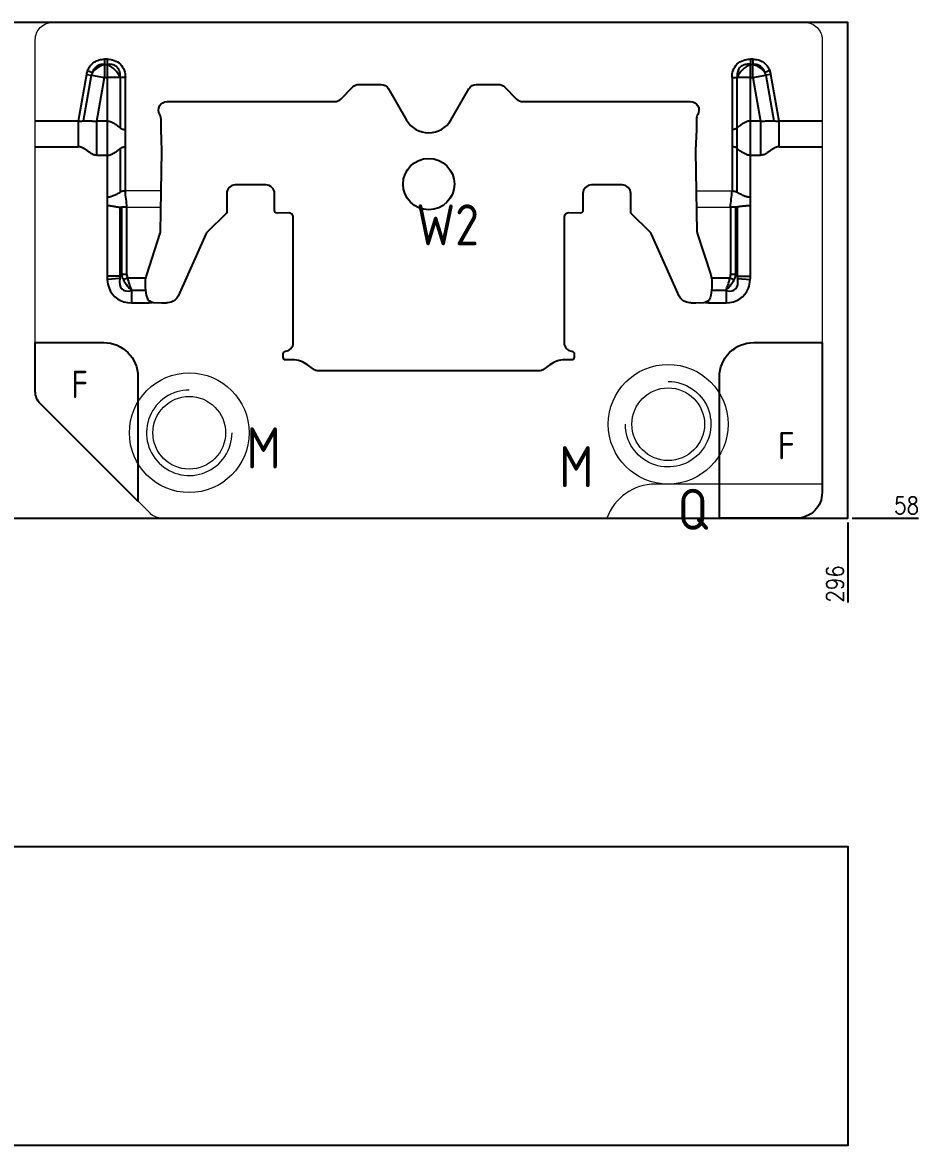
# Model space of a CAD drawing. Header units: millimetres. Extents: x 88508 to 142116, y -5268 to 20283.
# Drawn here: x 102853.4 to 102958.3, y 1787.1 to 1918.5 of the extents above; entities that cross this region are included whole.
import ezdxf
from ezdxf.enums import TextEntityAlignment as Align

# ---------------------------------------------------------------- set-up
doc = ezdxf.new("R2010")
doc.units = ezdxf.units.MM
doc.linetypes.add('$TD_AUDIT_GENERATED_(575F8F)', pattern=[0])
doc.linetypes.add('HIDDEN', pattern=[0])
for name, color, linetype in [('DIE_P', 2, 'Continuous'), ('DIE_P_O', 1, '$TD_AUDIT_GENERATED_(575F8F)'), ('DIM', 4, 'Continuous'), ('PRESS', 3, 'Continuous'), ('TEXT', 4, 'Continuous')]:
    doc.layers.add(name, color=color, linetype=linetype)
doc.styles.add('gbenor', font='gbenor.shx', dxfattribs={"bigfont": 'gbcbig.shx'})
doc.styles.get("Standard").update_dxf_attribs({"font": 'txt.shx', "width": 0.85, "bigfont": 'ctxt.shx'})
doc.dimstyles.new('T-2-WX', dxfattribs={"dimtxt": 2, "dimasz": 2, "dimexe": 0.5, "dimexo": 0.5, "dimgap": 0.5, "dimtad": 1, "dimtxsty": 'Standard', "dimblk": 'OPEN30', "dimcen": 0, "dimazin": 3, "dimtfac": 1, "dimtmove": 0, "dimatfit": 3, "dimldrblk": 'OPEN30', "dimlwd": -1, "dimlwe": -1})

# ---------------------------------------------------------------- blocks, each defined once
blk = doc.blocks.new('*D9853')
at = {"layer": 'Defpoints', "color": 0}
for p in [(102653.87, 1918.46), (102949.87, 1860.46), (102954.87, 1860.46)]:
    blk.add_point(p, dxfattribs=at)
at = {"layer": 'DIM', "color": 0}
blk.add_line((102950.37, 1860.46), (102958.12, 1860.46), dxfattribs=at)
at = {"layer": 'DIM', "color": 0, "insert": (102956.74, 1861.96), "char_height": 2, "attachment_point": 5}
blk.add_mtext('58', dxfattribs=at)
blk = doc.blocks.new('_Open30')
blk = doc.blocks.new('*D9856')
at = {"layer": 'Defpoints', "color": 0}
for p in [(102653.87, 1918.46), (102949.87, 1860.46), (102949.87, 1855.46)]:
    blk.add_point(p, dxfattribs=at)
at = {"layer": 'DIM', "color": 0}
blk.add_line((102949.87, 1859.96), (102949.87, 1850.59), dxfattribs=at)
at = {"layer": 'DIM', "color": 0, "insert": (102948.37, 1852.78), "char_height": 2, "attachment_point": 5, "rotation": 90}
blk.add_mtext('296', dxfattribs=at)

msp = doc.modelspace()

# ---------------------------------------------------------------- linework, layer by layer
at = {"layer": 'DIE_P', "linetype": 'Continuous', "lineweight": 25}
for p, q in [((102863.256, 1914.165), (102862.962, 1914.165)), ((102862.962, 1914.165), (102862.962, 1913.552)), ((102862.962, 1914.165), (102862.962, 1913.552)), ((102863.256, 1914.165), (102862.962, 1914.165)), ((102862.962, 1914.165), (102862.962, 1913.552)), ((102862.962, 1914.165), (102862.962, 1913.552)), ((102863.256, 1914.165), (102863.256, 1914.165)), ((102863.256, 1914.165), (102863.256, 1913.552)), ((102863.256, 1914.165), (102863.256, 1913.552)), ((102863.256, 1914.165), (102863.256, 1914.165)), ((102863.256, 1914.165), (102863.256, 1913.552)), ((102863.256, 1914.165), (102863.256, 1913.552)), ((102938.478, 1914.165), (102938.477, 1914.165)), ((102938.477, 1914.165), (102938.477, 1913.552)), ((102938.478, 1914.165), (102938.477, 1914.165)), ((102938.477, 1914.165), (102938.477, 1913.552)), ((102938.478, 1914.165), (102938.478, 1913.552)), ((102938.771, 1914.165), (102938.478, 1914.165)), ((102938.478, 1914.165), (102938.478, 1913.552)), ((102938.771, 1914.165), (102938.478, 1914.165)), ((102938.771, 1914.165), (102938.771, 1913.552)), ((102938.771, 1914.165), (102938.771, 1913.552)), ((102938.772, 1914.165), (102938.772, 1913.552)), ((102938.772, 1914.165), (102938.772, 1913.552)), ((102862.962, 1913.552), (102863.256, 1913.552)), ((102862.962, 1913.552), (102862.962, 1912.02)), ((102862.962, 1913.552), (102863.256, 1913.552)), ((102862.962, 1913.552), (102862.962, 1912.02)), ((102863.256, 1913.552), (102863.256, 1912.02)), ((102863.256, 1913.552), (102863.256, 1912.02)), ((102938.477, 1913.552), (102938.771, 1913.552)), ((102938.477, 1913.552), (102938.771, 1913.552)), ((102938.478, 1912.02), (102938.478, 1913.552)), ((102938.478, 1912.02), (102938.478, 1913.552)), ((102938.771, 1912.02), (102938.771, 1913.552)), ((102938.771, 1912.02), (102938.771, 1913.552)), ((102860.85, 1912.393), (102859.887, 1906.931)), ((102860.85, 1912.393), (102859.887, 1906.931)), ((102860.512, 1906.944), (102861.454, 1912.286)), ((102860.512, 1906.944), (102861.454, 1912.286)), ((102860.85, 1912.393), (102861.454, 1912.286)), ((102860.85, 1912.393), (102861.454, 1912.286)), ((102860.978, 1912.834), (102861.545, 1912.602)), ((102860.978, 1912.834), (102861.545, 1912.602)), ((102861.454, 1912.286), (102862.962, 1912.02)), ((102861.454, 1912.286), (102862.962, 1912.02)), ((102862.065, 1906.931), (102862.962, 1912.02)), ((102862.065, 1906.931), (102862.962, 1912.02)), ((102862.962, 1912.02), (102863.256, 1912.02)), ((102862.962, 1912.02), (102863.256, 1912.02)), ((102864.788, 1912.02), (102863.256, 1912.02)), ((102863.256, 1912.02), (102863.256, 1906.931)), ((102864.788, 1912.02), (102863.256, 1912.02)), ((102863.256, 1912.02), (102863.256, 1906.931)), ((102865.401, 1912.021), (102864.788, 1912.021)), ((102864.788, 1912.021), (102864.788, 1906.146)), ((102865.401, 1912.021), (102864.788, 1912.021)), ((102864.788, 1912.021), (102864.788, 1906.146)), ((102865.401, 1912.02), (102864.788, 1912.02)), ((102865.401, 1912.02), (102864.788, 1912.02)), ((102865.401, 1912.02), (102865.401, 1912.021)), ((102865.401, 1912.02), (102865.401, 1912.021)), ((102865.401, 1905.931), (102865.401, 1912.02)), ((102865.401, 1905.931), (102865.401, 1912.02)), ((102936.333, 1912.021), (102936.333, 1912.02)), ((102936.333, 1912.021), (102936.946, 1912.021)), ((102936.333, 1912.021), (102936.333, 1912.02)), ((102936.333, 1912.021), (102936.946, 1912.021)), ((102936.333, 1912.02), (102936.946, 1912.02)), ((102936.333, 1912.02), (102936.333, 1905.931)), ((102936.333, 1912.02), (102936.946, 1912.02)), ((102936.333, 1912.02), (102936.333, 1905.931)), ((102938.478, 1912.02), (102936.946, 1912.02)), ((102936.946, 1906.146), (102936.946, 1912.02)), ((102938.478, 1912.02), (102936.946, 1912.02)), ((102936.946, 1906.146), (102936.946, 1912.02)), ((102938.478, 1906.931), (102938.478, 1912.02)), ((102938.478, 1912.02), (102938.771, 1912.02)), ((102938.478, 1906.931), (102938.478, 1912.02)), ((102938.478, 1912.02), (102938.771, 1912.02)), ((102938.771, 1912.02), (102940.28, 1912.286)), ((102938.771, 1912.02), (102940.28, 1912.286)), ((102938.771, 1912.02), (102939.668, 1906.931)), ((102938.771, 1912.02), (102939.668, 1906.931)), ((102940.756, 1912.834), (102940.189, 1912.602)), ((102940.756, 1912.834), (102940.189, 1912.602)), ((102940.883, 1912.393), (102940.28, 1912.286)), ((102940.883, 1912.393), (102940.28, 1912.286)), ((102940.28, 1912.286), (102941.222, 1906.944)), ((102940.28, 1912.286), (102941.222, 1906.944)), ((102941.846, 1906.931), (102940.883, 1912.393)), ((102941.846, 1906.931), (102940.883, 1912.393)), ((102859.887, 1906.931), (102854.867, 1906.931)), ((102863.256, 1906.931), (102862.065, 1906.931)), ((102862.065, 1902.921), (102862.065, 1906.931)), ((102863.256, 1906.931), (102862.065, 1906.931)), ((102862.065, 1902.921), (102862.065, 1906.931)), ((102863.256, 1906.931), (102863.256, 1902.921)), ((102863.256, 1906.931), (102863.256, 1902.921)), ((102939.668, 1906.931), (102938.478, 1906.931)), ((102938.478, 1902.921), (102938.478, 1906.931)), ((102939.668, 1906.931), (102938.478, 1906.931)), ((102938.478, 1902.921), (102938.478, 1906.931)), ((102939.668, 1906.931), (102939.668, 1902.921)), ((102939.668, 1906.931), (102939.668, 1902.921)), ((102946.867, 1906.931), (102941.846, 1906.931)), ((102865.401, 1903.921), (102865.401, 1905.931)), ((102865.401, 1903.921), (102865.401, 1905.931)), ((102936.333, 1905.931), (102936.333, 1903.921)), ((102936.333, 1905.931), (102936.333, 1903.921)), ((102936.946, 1903.706), (102936.946, 1906.146)), ((102936.946, 1903.706), (102936.946, 1906.146)), ((102854.867, 1903.921), (102859.887, 1903.921)), ((102864.788, 1903.706), (102864.788, 1898.596)), ((102864.788, 1903.706), (102864.788, 1898.596)), ((102865.401, 1898.75), (102865.401, 1903.921)), ((102865.401, 1898.75), (102865.401, 1903.921)), ((102936.333, 1903.921), (102936.333, 1898.75)), ((102936.333, 1903.921), (102936.333, 1898.75)), ((102936.946, 1898.596), (102936.946, 1903.706)), ((102936.946, 1898.596), (102936.946, 1903.706)), ((102941.846, 1903.921), (102946.867, 1903.921)), ((102862.065, 1902.921), (102863.256, 1902.921)), ((102862.065, 1902.921), (102863.256, 1902.921)), ((102863.256, 1902.921), (102863.256, 1898.05)), ((102863.256, 1902.921), (102863.256, 1898.05)), ((102938.478, 1902.921), (102939.668, 1902.921)), ((102938.478, 1898.05), (102938.478, 1902.921)), ((102938.478, 1902.921), (102939.668, 1902.921)), ((102938.478, 1898.05), (102938.478, 1902.921)), ((102863.256, 1898.05), (102863.256, 1897.05)), ((102863.256, 1898.05), (102863.256, 1897.05)), ((102938.478, 1897.05), (102938.478, 1898.05)), ((102938.478, 1897.05), (102938.478, 1898.05)), ((102863.256, 1897.05), (102863.256, 1888.768)), ((102863.256, 1897.05), (102863.256, 1888.768)), ((102864.788, 1896.848), (102864.957, 1896.838)), ((102864.788, 1888.768), (102864.788, 1896.848)), ((102864.788, 1896.848), (102864.957, 1896.838)), ((102864.788, 1888.768), (102864.788, 1896.848)), ((102864.957, 1896.838), (102864.957, 1888.97)), ((102864.957, 1896.838), (102864.957, 1888.97)), ((102865.57, 1888.97), (102865.57, 1896.838)), ((102865.57, 1888.97), (102865.57, 1896.838)), ((102936.163, 1896.838), (102936.163, 1888.97)), ((102936.163, 1896.838), (102936.163, 1888.97)), ((102936.776, 1896.878), (102936.945, 1896.906)), ((102936.776, 1896.878), (102936.945, 1896.906)), ((102936.776, 1888.97), (102936.776, 1896.878)), ((102936.776, 1888.97), (102936.776, 1896.878)), ((102936.945, 1896.906), (102936.945, 1888.768)), ((102936.945, 1896.906), (102936.945, 1888.768)), ((102938.478, 1888.768), (102938.478, 1897.05)), ((102938.478, 1888.768), (102938.478, 1897.05)), ((102864.788, 1888.768), (102863.256, 1888.768)), ((102864.788, 1888.768), (102863.256, 1888.768)), ((102864.738, 1888.507), (102863.272, 1888.383)), ((102864.738, 1888.507), (102863.272, 1888.383)), ((102864.957, 1888.97), (102864.788, 1888.768)), ((102864.957, 1888.97), (102864.788, 1888.768)), ((102865.57, 1888.97), (102864.957, 1888.97)), ((102865.57, 1888.97), (102864.957, 1888.97)), ((102865.647, 1888.542), (102865.16, 1888.346)), ((102865.647, 1888.542), (102865.16, 1888.346)), ((102867.794, 1888.542), (102865.647, 1888.542)), ((102867.794, 1888.542), (102865.647, 1888.542)), ((102936.087, 1888.542), (102933.94, 1888.542)), ((102936.087, 1888.542), (102933.94, 1888.542)), ((102936.573, 1888.346), (102936.087, 1888.542)), ((102936.573, 1888.346), (102936.087, 1888.542)), ((102936.776, 1888.97), (102936.163, 1888.97)), ((102936.776, 1888.97), (102936.163, 1888.97)), ((102936.945, 1888.768), (102936.776, 1888.97)), ((102936.945, 1888.768), (102936.776, 1888.97)), ((102936.945, 1888.768), (102938.478, 1888.768)), ((102936.945, 1888.768), (102938.478, 1888.768)), ((102936.995, 1888.507), (102938.462, 1888.383)), ((102936.995, 1888.507), (102938.462, 1888.383)), ((102866.104, 1887.097), (102866.13, 1887.127)), ((102866.104, 1887.097), (102866.13, 1887.127)), ((102867.79, 1887.097), (102866.104, 1887.097)), ((102866.104, 1887.097), (102866.104, 1885.683)), ((102867.79, 1887.097), (102866.104, 1887.097)), ((102866.104, 1887.097), (102866.104, 1885.683)), ((102866.13, 1887.127), (102867.786, 1887.127)), ((102866.13, 1887.127), (102867.786, 1887.127)), ((102935.629, 1887.097), (102933.944, 1887.097)), ((102935.629, 1887.097), (102933.944, 1887.097)), ((102933.947, 1887.127), (102935.604, 1887.127)), ((102933.947, 1887.127), (102935.604, 1887.127)), ((102935.604, 1887.127), (102935.629, 1887.097)), ((102935.604, 1887.127), (102935.629, 1887.097)), ((102935.629, 1887.097), (102935.629, 1885.683)), ((102935.629, 1887.097), (102935.629, 1885.683)), ((102866.104, 1885.683), (102867.867, 1885.683)), ((102866.104, 1885.683), (102867.867, 1885.683)), ((102867.867, 1885.683), (102868.196, 1885.683)), ((102867.867, 1885.683), (102868.196, 1885.683)), ((102868.196, 1885.884), (102868.196, 1885.683)), ((102868.196, 1885.884), (102868.196, 1885.683)), ((102933.538, 1885.884), (102933.538, 1885.683)), ((102933.538, 1885.884), (102933.538, 1885.683)), ((102933.538, 1885.683), (102933.867, 1885.683)), ((102933.538, 1885.683), (102933.867, 1885.683)), ((102933.867, 1885.683), (102935.629, 1885.683)), ((102933.867, 1885.683), (102935.629, 1885.683))]:
    msp.add_line(p, q, dxfattribs=at)
at = {"layer": 'DIE_P', "color": 1, "linetype": 'Continuous', "lineweight": 18, "ltscale": 10}
msp.add_lwpolyline([(102854.867, 1875.29), (102854.867, 1916.461, -0.4142136), (102856.867, 1918.461), (102944.867, 1918.461, -0.4142136), (102946.867, 1916.461), (102946.867, 1863.461, -0.4142136), (102943.867, 1860.461), (102869.695, 1860.461, -0.1989124), (102868.281, 1861.047), (102855.452, 1873.875, -0.1989124)], format="xyb", close=True, dxfattribs=at)
at = {"layer": 'DIE_P', "linetype": 'Continuous', "lineweight": 25, "flags": 128}
for points in [[(102862.962, 1914.165), (102862.962, 1914.165), (102862.962, 1914.165), (102862.962, 1914.165), (102862.962, 1914.165), (102862.962, 1914.165), (102862.962, 1914.165), (102862.962, 1914.165), (102862.962, 1914.165)], [(102862.962, 1914.165), (102862.962, 1914.165), (102862.962, 1914.165), (102862.962, 1914.165), (102862.962, 1914.165), (102862.962, 1914.165), (102862.962, 1914.165), (102862.962, 1914.165), (102862.962, 1914.165)], [(102938.772, 1914.165), (102938.772, 1914.165), (102938.772, 1914.165), (102938.771, 1914.165), (102938.771, 1914.165), (102938.771, 1914.165), (102938.771, 1914.165), (102938.771, 1914.165), (102938.771, 1914.165)], [(102938.772, 1914.165), (102938.772, 1914.165), (102938.772, 1914.165), (102938.771, 1914.165), (102938.771, 1914.165), (102938.771, 1914.165), (102938.771, 1914.165), (102938.771, 1914.165), (102938.771, 1914.165)], [(102862.962, 1913.552), (102862.962, 1913.552), (102862.962, 1913.552), (102862.962, 1913.552), (102862.962, 1913.552), (102862.962, 1913.552), (102862.962, 1913.552), (102862.962, 1913.552), (102862.962, 1913.552)], [(102862.962, 1913.552), (102862.962, 1913.552), (102862.962, 1913.552), (102862.962, 1913.552), (102862.962, 1913.552), (102862.962, 1913.552), (102862.962, 1913.552), (102862.962, 1913.552), (102862.962, 1913.552)], [(102938.771, 1913.552), (102938.771, 1913.552), (102938.771, 1913.552), (102938.771, 1913.552), (102938.771, 1913.552), (102938.771, 1913.552), (102938.771, 1913.552), (102938.771, 1913.552), (102938.772, 1913.552)], [(102938.771, 1913.552), (102938.771, 1913.552), (102938.771, 1913.552), (102938.771, 1913.552), (102938.771, 1913.552), (102938.771, 1913.552), (102938.771, 1913.552), (102938.771, 1913.552), (102938.772, 1913.552)]]:
    msp.add_lwpolyline(points, dxfattribs=at)
at = {"layer": 'DIE_P', "color": 1}
msp.add_lwpolyline([(102881.836, 1899.452), (102878.248, 1899.452, 0.4142136), (102877.248, 1898.452), (102877.248, 1896.285, -0.2021422), (102877.158, 1896.07), (102875.019, 1893.984, 0.0944881), (102874.805, 1893.677), (102871.564, 1886.439, -0.234761), (102870.739, 1885.76), (102870.34, 1885.668, -0.0479446), (102870.151, 1885.642), (102869.727, 1885.627, -0.0220851), (102869.639, 1885.628), (102868.691, 1885.678, -0.3146638), (102867.969, 1886.241, -0.0658431), (102867.762, 1887.466, -0.0208931), (102867.75, 1888.097, -0.0728044), (102867.896, 1888.954), (102869.478, 1893.827, 0.07437), (102869.503, 1893.973), (102869.663, 1903.41, 0.0139664), (102869.663, 1903.466), (102869.567, 1905.931), (102869.567, 1907.158, 0.1395991), (102869.417, 1907.684, -0.5878017), (102870.267, 1909.211), (102889.875, 1909.211, 0.1989124), (102890.582, 1909.504), (102891.996, 1910.918, -0.1989124), (102892.704, 1911.211), (102895.289, 1911.211, -0.2679492), (102896.155, 1910.711), (102898.269, 1907.051, 0.5773503), (102903.465, 1907.051), (102905.578, 1910.711, -0.2679492), (102906.444, 1911.211), (102909.03, 1911.211, -0.1989124), (102909.737, 1910.918), (102911.151, 1909.504, 0.1989124), (102911.858, 1909.211), (102931.467, 1909.211, -0.5878017), (102932.317, 1907.684, 0.1395991), (102932.167, 1907.158), (102932.167, 1905.931), (102932.071, 1903.466, 0.0139664), (102932.07, 1903.41), (102932.231, 1893.973, 0.07437), (102932.255, 1893.827), (102933.837, 1888.954, -0.0728044), (102933.983, 1888.097, -0.0208931), (102933.972, 1887.466, -0.0658431), (102933.765, 1886.241, -0.3146638), (102933.042, 1885.678), (102932.094, 1885.628, -0.0220851), (102932.006, 1885.627), (102931.583, 1885.642, -0.0479446), (102931.393, 1885.668), (102930.994, 1885.76, -0.234761), (102930.169, 1886.439), (102926.929, 1893.677, 0.0944881), (102926.714, 1893.984), (102924.576, 1896.07, -0.2021422), (102924.485, 1896.285), (102924.485, 1898.452, 0.4142136), (102923.485, 1899.452), (102919.897, 1899.452, 0.4142136), (102918.897, 1898.452), (102918.897, 1896.47, -0.4154048), (102918.596, 1896.17), (102917.205, 1896.175, 0.4154048), (102916.703, 1895.675), (102916.703, 1880.99, 0.3862733), (102917.607, 1879.995, -0.3862733), (102917.878, 1879.696), (102917.878, 1879.29, -0.4146128), (102917.577, 1878.99), (102916.802, 1878.991, 0.1602172), (102915.021, 1878.408), (102914.338, 1877.906, -0.1598678), (102913.745, 1877.711), (102887.988, 1877.711, -0.1598678), (102887.396, 1877.906), (102886.713, 1878.408, 0.1602172), (102884.931, 1878.991), (102884.156, 1878.99, -0.4146128), (102883.856, 1879.29), (102883.856, 1879.696, -0.3862733), (102884.127, 1879.995, 0.3862733), (102885.031, 1880.99), (102885.031, 1895.675, 0.4154048), (102884.529, 1896.175), (102883.137, 1896.17, -0.4154048), (102882.836, 1896.47), (102882.836, 1898.452, 0.4142136)], format="xyb", close=True, dxfattribs=at)
at = {"layer": 'DIE_P', "color": 94, "linetype": 'Continuous'}
for points in [[(102854.867, 1881.013), (102862.867, 1881.013, -0.4142135), (102866.867, 1877.013), (102866.867, 1862.461), (102855.452, 1873.875, -0.1989124), (102854.867, 1875.29), (102854.867, 1881.013)], [(102946.867, 1881.013), (102946.867, 1863.461, -0.4142136), (102943.867, 1860.461), (102934.867, 1860.461), (102934.867, 1877.013, -0.4142136), (102938.867, 1881.013), (102946.867, 1881.013)]]:
    msp.add_lwpolyline(points, format="xyb", dxfattribs=at)
at = {"layer": 'DIE_P', "lineweight": 18}
for points in [[(102928.867, 1876.461, -2.4142136), (102923.867, 1871.461)], [(102872.867, 1875.461, 2.4142136), (102877.867, 1870.461)]]:
    msp.add_lwpolyline(points, format="xyb", dxfattribs=at)
at = {"layer": 'DIE_P', "color": 7, "lineweight": 18}
msp.add_lwpolyline([(102921.709, 1860.461), (102943.867, 1860.461, 0.4142136), (102946.867, 1863.461), (102946.867, 1864.465), (102927.367, 1864.465, 0.318007)], format="xyb", close=True, dxfattribs=at)
at = {"layer": 'DIE_P', "linetype": 'Continuous', "lineweight": 18, "ltscale": 10}
for centre in [(102872.867, 1870.461), (102928.867, 1871.461)]:
    msp.add_circle(centre, 7, dxfattribs=at)
at = {"layer": 'DIE_P', "lineweight": 18}
for centre in [(102928.867, 1871.461), (102872.867, 1870.461)]:
    msp.add_circle(centre, 4.25, dxfattribs=at)
at = {"layer": 'DIE_P', "linetype": 'Continuous', "lineweight": 25}
for centre, radius, start, end in [((102863.718, 1910.894), 2.764, 105.87878, 141.8461), ((102863.718, 1910.894), 2.764, 105.87878, 141.8461), ((102862.092, 1910.857), 2.936, 23.35432, 66.64568), ((102862.092, 1910.857), 2.936, 23.35432, 66.64568), ((102939.641, 1910.857), 2.936, 113.35432, 156.64568), ((102939.641, 1910.857), 2.936, 113.35432, 156.64568), ((102938.015, 1910.894), 2.764, 38.1539, 74.12122), ((102938.015, 1910.894), 2.764, 38.1539, 74.12122), ((102862.962, 1912.02), 2.145, 157.70914, 170), ((102862.962, 1912.02), 2.145, 157.70914, 170), ((102862.962, 1912.02), 1.532, 157.70914, 170), ((102862.962, 1912.02), 1.532, 157.70914, 170), ((102938.771, 1912.02), 1.532, 10, 22.29086), ((102938.771, 1912.02), 1.532, 10, 22.29086), ((102938.771, 1912.02), 2.145, 10, 22.29086), ((102938.771, 1912.02), 2.145, 10, 22.29086)]:
    msp.add_arc(centre, radius, start, end, dxfattribs=at)
for centre, major_axis, ratio, start_param, end_param in [((102868.478, 1891.34), (-4.228, -5.039), 0.6081204, 5.6560543, 5.7342401), ((102868.478, 1891.34), (-4.228, -5.039), 0.6081204, 5.6560543, 5.7342401), ((102868.478, 1891.34), (-4.228, -5.039), 0.6081204, 5.7342401, 5.9588907), ((102868.478, 1891.34), (-4.228, -5.039), 0.6081204, 5.7342401, 5.9588907), ((102868.478, 1891.34), (-3.446, -4.107), 0.3730366, 5.7342401, 6.755018), ((102868.478, 1891.34), (-3.446, -4.107), 0.3730366, 5.7342401, 6.755018), ((102868.478, 1891.34), (-3.446, -4.107), 0.3730366, 5.6560543, 5.7342401), ((102868.478, 1891.34), (-3.446, -4.107), 0.3730366, 5.6560543, 5.7342401), ((102867.137, 1889.742), (-1.581, -1.884), 0.8130776, 5.6560543, 5.9696198), ((102867.137, 1889.742), (-1.581, -1.884), 0.8130776, 5.6560543, 5.9696198), ((102866.13, 1888.542), (1.124, -1.742), 0.4511378, 4.5374351, 5.3228333), ((102866.13, 1888.542), (1.124, -1.742), 0.4511378, 4.5374351, 5.3228333), ((102867.137, 1889.742), (-1.268, -1.512), 0.6081204, 5.6560543, 5.9696198), ((102867.137, 1889.742), (-1.268, -1.512), 0.6081204, 5.6560543, 5.9696198), ((102866.13, 1888.542), (0.51, -1.997), 0.22754, 4.6542846, 5.4396827), ((102866.13, 1888.542), (0.51, -1.997), 0.22754, 4.6542846, 5.4396827), ((102935.604, 1888.542), (-0.51, -1.997), 0.22754, 0.8435026, 1.6289008), ((102935.604, 1888.542), (-0.51, -1.997), 0.22754, 0.8435026, 1.6289008), ((102935.604, 1888.542), (-1.124, -1.742), 0.4511378, 0.960352, 1.7457502), ((102935.604, 1888.542), (-1.124, -1.742), 0.4511378, 0.960352, 1.7457502), ((102933.256, 1891.34), (3.446, -4.107), 0.3730366, 5.8113526, 6.8321306), ((102933.256, 1891.34), (3.446, -4.107), 0.3730366, 5.8113526, 6.8321306), ((102934.597, 1889.742), (1.268, -1.512), 0.6081204, 0.3135655, 0.627131), ((102934.597, 1889.742), (1.268, -1.512), 0.6081204, 0.3135655, 0.627131), ((102934.597, 1889.742), (1.581, -1.884), 0.8130776, 0.3135655, 0.627131), ((102934.597, 1889.742), (1.581, -1.884), 0.8130776, 0.3135655, 0.627131), ((102933.256, 1891.34), (3.446, -4.107), 0.3730366, 0.5489452, 0.627131), ((102933.256, 1891.34), (3.446, -4.107), 0.3730366, 0.5489452, 0.627131), ((102933.256, 1891.34), (4.228, -5.039), 0.6081204, 0.3242946, 0.5489452), ((102933.256, 1891.34), (4.228, -5.039), 0.6081204, 0.3242946, 0.5489452), ((102933.256, 1891.34), (4.228, -5.039), 0.6081204, 0.5489452, 0.627131), ((102933.256, 1891.34), (4.228, -5.039), 0.6081204, 0.5489452, 0.627131), ((102868.478, 1891.34), (-4.228, -5.039), 0.6081204, 5.9588907, 6.755018), ((102868.478, 1891.34), (-4.228, -5.039), 0.6081204, 5.9588907, 6.755018), ((102933.256, 1891.34), (4.228, -5.039), 0.6081204, 5.8113526, 6.6074799), ((102933.256, 1891.34), (4.228, -5.039), 0.6081204, 5.8113526, 6.6074799), ((102868.92, 1891.481), (1.428, 5.712), 0.6963155, 3.313905, 3.3948065), ((102868.92, 1891.481), (1.428, 5.712), 0.6963155, 3.313905, 3.3948065), ((102932.813, 1891.481), (1.428, -5.712), 0.6963155, 6.0299717, 6.1108729), ((102932.813, 1891.481), (1.428, -5.712), 0.6963155, 6.0299717, 6.1108729)]:
    msp.add_ellipse(centre, major_axis=major_axis, ratio=ratio, start_param=start_param, end_param=end_param, dxfattribs=at)
for points, knots in [([(102860.978, 1912.834), (102861.058, 1913.029), (102861.164, 1913.217), (102861.425, 1913.55), (102861.581, 1913.696), (102861.932, 1913.933), (102862.127, 1914.022), (102862.536, 1914.138), (102862.749, 1914.165), (102862.962, 1914.165)], [0, 0, 0, 0, 0.25, 0.25, 0.5, 0.5, 0.75, 0.75, 1, 1, 1, 1]), ([(102860.978, 1912.834), (102861.058, 1913.029), (102861.164, 1913.217), (102861.425, 1913.55), (102861.581, 1913.696), (102861.932, 1913.933), (102862.127, 1914.022), (102862.536, 1914.138), (102862.749, 1914.165), (102862.962, 1914.165)], [0, 0, 0, 0, 0.25, 0.25, 0.5, 0.5, 0.75, 0.75, 1, 1, 1, 1]), ([(102863.256, 1914.165), (102863.54, 1914.165), (102863.829, 1914.125), (102864.364, 1913.936), (102864.614, 1913.786), (102865.017, 1913.383), (102865.169, 1913.134), (102865.36, 1912.594), (102865.401, 1912.306), (102865.401, 1912.021)], [0, 0, 0, 0, 0.25, 0.25, 0.5, 0.5, 0.75, 0.75, 1, 1, 1, 1]), ([(102863.256, 1914.165), (102863.54, 1914.165), (102863.829, 1914.125), (102864.364, 1913.936), (102864.614, 1913.786), (102865.017, 1913.383), (102865.169, 1913.134), (102865.36, 1912.594), (102865.401, 1912.306), (102865.401, 1912.021)], [0, 0, 0, 0, 0.25, 0.25, 0.5, 0.5, 0.75, 0.75, 1, 1, 1, 1]), ([(102936.333, 1912.021), (102936.333, 1912.305), (102936.373, 1912.593), (102936.562, 1913.128), (102936.712, 1913.378), (102937.115, 1913.782), (102937.364, 1913.933), (102937.904, 1914.124), (102938.191, 1914.165), (102938.477, 1914.165)], [0, 0, 0, 0, 0.25, 0.25, 0.5, 0.5, 0.75, 0.75, 1, 1, 1, 1]), ([(102936.333, 1912.021), (102936.333, 1912.305), (102936.373, 1912.593), (102936.562, 1913.128), (102936.712, 1913.378), (102937.115, 1913.782), (102937.364, 1913.933), (102937.904, 1914.124), (102938.191, 1914.165), (102938.477, 1914.165)], [0, 0, 0, 0, 0.25, 0.25, 0.5, 0.5, 0.75, 0.75, 1, 1, 1, 1]), ([(102938.772, 1914.165), (102938.983, 1914.165), (102939.196, 1914.138), (102939.604, 1914.023), (102939.798, 1913.934), (102940.15, 1913.698), (102940.306, 1913.552), (102940.569, 1913.218), (102940.675, 1913.031), (102940.756, 1912.834)], [0, 0, 0, 0, 0.25, 0.25, 0.5, 0.5, 0.75, 0.75, 1, 1, 1, 1]), ([(102938.772, 1914.165), (102938.983, 1914.165), (102939.196, 1914.138), (102939.604, 1914.023), (102939.798, 1913.934), (102940.15, 1913.698), (102940.306, 1913.552), (102940.569, 1913.218), (102940.675, 1913.031), (102940.756, 1912.834)], [0, 0, 0, 0, 0.25, 0.25, 0.5, 0.5, 0.75, 0.75, 1, 1, 1, 1]), ([(102862.962, 1913.552), (102862.919, 1913.555), (102862.836, 1913.561), (102862.712, 1913.558), (102862.592, 1913.545), (102862.477, 1913.524), (102862.368, 1913.494), (102862.263, 1913.454), (102862.164, 1913.406), (102862.039, 1913.331), (102861.896, 1913.214), (102861.749, 1913.039), (102861.627, 1912.834), (102861.573, 1912.681), (102861.545, 1912.602)], [0, 0, 0, 0, 0.0688566, 0.1353777, 0.1997982, 0.2623768, 0.3233956, 0.3831588, 0.44199, 0.5002286, 0.6171629, 0.737821, 0.8647123, 1, 1, 1, 1]), ([(102862.962, 1913.552), (102862.919, 1913.555), (102862.836, 1913.561), (102862.712, 1913.558), (102862.592, 1913.545), (102862.477, 1913.524), (102862.368, 1913.494), (102862.263, 1913.454), (102862.164, 1913.406), (102862.039, 1913.331), (102861.896, 1913.214), (102861.749, 1913.039), (102861.627, 1912.834), (102861.573, 1912.681), (102861.545, 1912.602)], [0, 0, 0, 0, 0.0688566, 0.1353777, 0.1997982, 0.2623768, 0.3233956, 0.3831588, 0.44199, 0.5002286, 0.6171629, 0.737821, 0.8647123, 1, 1, 1, 1]), ([(102864.788, 1912.021), (102864.792, 1912.072), (102864.801, 1912.171), (102864.801, 1912.317), (102864.791, 1912.456), (102864.772, 1912.589), (102864.742, 1912.714), (102864.703, 1912.831), (102864.655, 1912.94), (102864.598, 1913.041), (102864.532, 1913.133), (102864.432, 1913.245), (102864.282, 1913.366), (102864.068, 1913.473), (102863.823, 1913.542), (102863.547, 1913.573), (102863.356, 1913.559), (102863.256, 1913.552)], [0, 0, 0, 0, 0.05976258, 0.11675842, 0.17115436, 0.2231423, 0.27294198, 0.32080327, 0.36700752, 0.41186727, 0.4557238, 0.49894217, 0.58635253, 0.67774141, 0.77577865, 0.88263692, 1, 1, 1, 1]), ([(102864.788, 1912.021), (102864.792, 1912.072), (102864.801, 1912.171), (102864.801, 1912.317), (102864.791, 1912.456), (102864.772, 1912.589), (102864.742, 1912.714), (102864.703, 1912.831), (102864.655, 1912.94), (102864.598, 1913.041), (102864.532, 1913.133), (102864.432, 1913.245), (102864.282, 1913.366), (102864.068, 1913.473), (102863.823, 1913.542), (102863.547, 1913.573), (102863.356, 1913.559), (102863.256, 1913.552)], [0, 0, 0, 0, 0.05976258, 0.11675842, 0.17115436, 0.2231423, 0.27294198, 0.32080327, 0.36700752, 0.41186727, 0.4557238, 0.49894217, 0.58635253, 0.67774141, 0.77577865, 0.88263692, 1, 1, 1, 1]), ([(102938.477, 1913.552), (102938.426, 1913.557), (102938.327, 1913.565), (102938.181, 1913.566), (102938.041, 1913.556), (102937.909, 1913.536), (102937.784, 1913.507), (102937.667, 1913.468), (102937.558, 1913.42), (102937.457, 1913.362), (102937.365, 1913.296), (102937.253, 1913.196), (102937.132, 1913.047), (102937.024, 1912.833), (102936.956, 1912.587), (102936.925, 1912.312), (102936.939, 1912.121), (102936.946, 1912.021)], [0, 0, 0, 0, 0.0597626, 0.1167584, 0.1711544, 0.2231423, 0.272942, 0.3208033, 0.3670075, 0.4118673, 0.4557238, 0.4989422, 0.5863525, 0.6777414, 0.7757786, 0.8826369, 1, 1, 1, 1]), ([(102938.477, 1913.552), (102938.426, 1913.557), (102938.327, 1913.565), (102938.181, 1913.566), (102938.041, 1913.556), (102937.909, 1913.536), (102937.784, 1913.507), (102937.667, 1913.468), (102937.558, 1913.42), (102937.457, 1913.362), (102937.365, 1913.296), (102937.253, 1913.196), (102937.132, 1913.047), (102937.024, 1912.833), (102936.956, 1912.587), (102936.925, 1912.312), (102936.939, 1912.121), (102936.946, 1912.021)], [0, 0, 0, 0, 0.0597626, 0.1167584, 0.1711544, 0.2231423, 0.272942, 0.3208033, 0.3670075, 0.4118673, 0.4557238, 0.4989422, 0.5863525, 0.6777414, 0.7757786, 0.8826369, 1, 1, 1, 1]), ([(102940.189, 1912.602), (102940.175, 1912.642), (102940.149, 1912.721), (102940.099, 1912.835), (102940.042, 1912.941), (102939.979, 1913.039), (102939.909, 1913.129), (102939.833, 1913.211), (102939.751, 1913.285), (102939.634, 1913.371), (102939.471, 1913.46), (102939.254, 1913.529), (102939.018, 1913.564), (102938.855, 1913.556), (102938.772, 1913.552)], [0, 0, 0, 0, 0.0688566, 0.1353777, 0.1997982, 0.2623768, 0.3233956, 0.3831588, 0.44199, 0.5002286, 0.6171629, 0.737821, 0.8647123, 1, 1, 1, 1]), ([(102940.189, 1912.602), (102940.175, 1912.642), (102940.149, 1912.721), (102940.099, 1912.835), (102940.042, 1912.941), (102939.979, 1913.039), (102939.909, 1913.129), (102939.833, 1913.211), (102939.751, 1913.285), (102939.634, 1913.371), (102939.471, 1913.46), (102939.254, 1913.529), (102939.018, 1913.564), (102938.855, 1913.556), (102938.772, 1913.552)], [0, 0, 0, 0, 0.0688566, 0.1353777, 0.1997982, 0.2623768, 0.3233956, 0.3831588, 0.44199, 0.5002286, 0.6171629, 0.737821, 0.8647123, 1, 1, 1, 1]), ([(102859.887, 1906.931), (102859.914, 1906.931), (102859.97, 1906.931), (102860.055, 1906.931), (102860.144, 1906.931), (102860.234, 1906.932), (102860.323, 1906.934), (102860.4, 1906.937), (102860.463, 1906.94), (102860.496, 1906.943), (102860.512, 1906.944)], [0, 0, 0, 0, 0.11442638, 0.23608197, 0.3649657, 0.50107644, 0.64441294, 0.79497388, 0.90129949, 1, 1, 1, 1]), ([(102859.887, 1906.931), (102859.914, 1906.931), (102859.97, 1906.931), (102860.055, 1906.931), (102860.144, 1906.931), (102860.234, 1906.932), (102860.323, 1906.934), (102860.4, 1906.937), (102860.463, 1906.94), (102860.496, 1906.943), (102860.512, 1906.944)], [0, 0, 0, 0, 0.11442638, 0.23608197, 0.3649657, 0.50107644, 0.64441294, 0.79497388, 0.90129949, 1, 1, 1, 1]), ([(102860.512, 1906.944), (102860.53, 1906.945), (102860.568, 1906.947), (102860.686, 1906.949), (102860.889, 1906.948), (102861.175, 1906.941), (102861.461, 1906.934), (102861.749, 1906.932), (102861.951, 1906.931), (102862.065, 1906.931)], [0, 0, 0, 0, 0.0466732, 0.0978556, 0.2882726, 0.4962573, 0.6571058, 0.8066462, 1, 1, 1, 1]), ([(102860.512, 1906.944), (102860.53, 1906.945), (102860.568, 1906.947), (102860.686, 1906.949), (102860.889, 1906.948), (102861.175, 1906.941), (102861.461, 1906.934), (102861.749, 1906.932), (102861.951, 1906.931), (102862.065, 1906.931)], [0, 0, 0, 0, 0.0466732, 0.0978556, 0.2882726, 0.4962573, 0.6571058, 0.8066462, 1, 1, 1, 1]), ([(102863.256, 1906.931), (102863.286, 1906.931), (102863.346, 1906.929), (102863.436, 1906.919), (102863.526, 1906.902), (102863.616, 1906.879), (102863.709, 1906.848), (102863.807, 1906.807), (102863.943, 1906.741), (102864.11, 1906.644), (102864.301, 1906.516), (102864.484, 1906.385), (102864.623, 1906.279), (102864.722, 1906.2), (102864.766, 1906.164), (102864.788, 1906.146)], [0, 0, 0, 0, 0.0464689, 0.0933494, 0.1408859, 0.1893128, 0.2388517, 0.2956135, 0.3578048, 0.4823501, 0.6130262, 0.7477481, 0.8820302, 0.9411898, 1, 1, 1, 1]), ([(102863.256, 1906.931), (102863.286, 1906.931), (102863.346, 1906.929), (102863.436, 1906.919), (102863.526, 1906.902), (102863.616, 1906.879), (102863.709, 1906.848), (102863.807, 1906.807), (102863.943, 1906.741), (102864.11, 1906.644), (102864.301, 1906.516), (102864.484, 1906.385), (102864.623, 1906.279), (102864.722, 1906.2), (102864.766, 1906.164), (102864.788, 1906.146)], [0, 0, 0, 0, 0.0464689, 0.0933494, 0.1408859, 0.1893128, 0.2388517, 0.2956135, 0.3578048, 0.4823501, 0.6130262, 0.7477481, 0.8820302, 0.9411898, 1, 1, 1, 1]), ([(102938.478, 1906.931), (102938.45, 1906.931), (102938.395, 1906.93), (102938.314, 1906.921), (102938.233, 1906.908), (102938.13, 1906.884), (102938.004, 1906.842), (102937.809, 1906.754), (102937.639, 1906.653), (102937.46, 1906.534), (102937.296, 1906.42), (102937.11, 1906.281), (102936.997, 1906.188), (102936.946, 1906.146)], [0, 0, 0, 0, 0.0424664, 0.084915, 0.1275282, 0.1704863, 0.2493178, 0.3368809, 0.513167, 0.573431, 0.7008473, 0.8637317, 1, 1, 1, 1]), ([(102938.478, 1906.931), (102938.45, 1906.931), (102938.395, 1906.93), (102938.314, 1906.921), (102938.233, 1906.908), (102938.13, 1906.884), (102938.004, 1906.842), (102937.809, 1906.754), (102937.639, 1906.653), (102937.46, 1906.534), (102937.296, 1906.42), (102937.11, 1906.281), (102936.997, 1906.188), (102936.946, 1906.146)], [0, 0, 0, 0, 0.0424664, 0.084915, 0.1275282, 0.1704863, 0.2493178, 0.3368809, 0.513167, 0.573431, 0.7008473, 0.8637317, 1, 1, 1, 1]), ([(102939.668, 1906.931), (102939.717, 1906.931), (102939.81, 1906.931), (102939.943, 1906.932), (102940.062, 1906.933), (102940.168, 1906.934), (102940.325, 1906.936), (102940.558, 1906.941), (102940.844, 1906.948), (102941.047, 1906.949), (102941.166, 1906.947), (102941.204, 1906.945), (102941.222, 1906.944)], [0, 0, 0, 0, 0.0826602, 0.158299, 0.2269168, 0.2885141, 0.3430922, 0.5038851, 0.7118424, 0.9022137, 0.9533544, 1, 1, 1, 1]), ([(102939.668, 1906.931), (102939.717, 1906.931), (102939.81, 1906.931), (102939.943, 1906.932), (102940.062, 1906.933), (102940.168, 1906.934), (102940.325, 1906.936), (102940.558, 1906.941), (102940.844, 1906.948), (102941.047, 1906.949), (102941.166, 1906.947), (102941.204, 1906.945), (102941.222, 1906.944)], [0, 0, 0, 0, 0.0826602, 0.158299, 0.2269168, 0.2885141, 0.3430922, 0.5038851, 0.7118424, 0.9022137, 0.9533544, 1, 1, 1, 1]), ([(102941.222, 1906.944), (102941.237, 1906.943), (102941.267, 1906.94), (102941.342, 1906.936), (102941.449, 1906.933), (102941.588, 1906.931), (102941.72, 1906.931), (102941.806, 1906.931), (102941.846, 1906.931)], [0, 0, 0, 0, 0.09390749, 0.19456542, 0.42620571, 0.63766852, 0.82893802, 1, 1, 1, 1]), ([(102941.222, 1906.944), (102941.237, 1906.943), (102941.267, 1906.94), (102941.342, 1906.936), (102941.449, 1906.933), (102941.588, 1906.931), (102941.72, 1906.931), (102941.806, 1906.931), (102941.846, 1906.931)], [0, 0, 0, 0, 0.09390749, 0.19456542, 0.42620571, 0.63766852, 0.82893802, 1, 1, 1, 1]), ([(102864.788, 1906.146), (102864.801, 1906.134), (102864.827, 1906.109), (102864.871, 1906.076), (102864.934, 1906.036), (102865.021, 1905.994), (102865.14, 1905.958), (102865.268, 1905.935), (102865.356, 1905.933), (102865.401, 1905.931)], [0, 0, 0, 0, 0.0947542, 0.1876572, 0.2788992, 0.4617151, 0.6414001, 0.820101, 1, 1, 1, 1]), ([(102864.788, 1906.146), (102864.801, 1906.134), (102864.827, 1906.109), (102864.871, 1906.076), (102864.934, 1906.036), (102865.021, 1905.994), (102865.14, 1905.958), (102865.268, 1905.935), (102865.356, 1905.933), (102865.401, 1905.931)], [0, 0, 0, 0, 0.0947542, 0.1876572, 0.2788992, 0.4617151, 0.6414001, 0.820101, 1, 1, 1, 1]), ([(102936.946, 1906.146), (102936.934, 1906.135), (102936.91, 1906.113), (102936.853, 1906.068), (102936.767, 1906.017), (102936.639, 1905.969), (102936.493, 1905.937), (102936.387, 1905.933), (102936.333, 1905.931)], [0, 0, 0, 0, 0.0856481, 0.1703116, 0.3734217, 0.5685873, 0.7824992, 1, 1, 1, 1]), ([(102936.946, 1906.146), (102936.934, 1906.135), (102936.91, 1906.113), (102936.853, 1906.068), (102936.767, 1906.017), (102936.639, 1905.969), (102936.493, 1905.937), (102936.387, 1905.933), (102936.333, 1905.931)], [0, 0, 0, 0, 0.0856481, 0.1703116, 0.3734217, 0.5685873, 0.7824992, 1, 1, 1, 1]), ([(102862.065, 1902.921), (102862.034, 1902.922), (102861.971, 1902.924), (102861.876, 1902.938), (102861.78, 1902.959), (102861.684, 1902.99), (102861.586, 1903.029), (102861.479, 1903.081), (102861.359, 1903.151), (102861.186, 1903.264), (102860.976, 1903.421), (102860.766, 1903.578), (102860.594, 1903.692), (102860.443, 1903.779), (102860.274, 1903.855), (102860.08, 1903.911), (102859.95, 1903.918), (102859.887, 1903.921)], [0, 0, 0, 0, 0.0383239, 0.0773842, 0.1174882, 0.1589199, 0.2019372, 0.2467703, 0.3054386, 0.3721189, 0.5000979, 0.6280768, 0.6945557, 0.7534253, 0.841157, 0.9226249, 1, 1, 1, 1]), ([(102862.065, 1902.921), (102862.034, 1902.922), (102861.971, 1902.924), (102861.876, 1902.938), (102861.78, 1902.959), (102861.684, 1902.99), (102861.586, 1903.029), (102861.479, 1903.081), (102861.359, 1903.151), (102861.186, 1903.264), (102860.976, 1903.421), (102860.766, 1903.578), (102860.594, 1903.692), (102860.443, 1903.779), (102860.274, 1903.855), (102860.08, 1903.911), (102859.95, 1903.918), (102859.887, 1903.921)], [0, 0, 0, 0, 0.0383239, 0.0773842, 0.1174882, 0.1589199, 0.2019372, 0.2467703, 0.3054386, 0.3721189, 0.5000979, 0.6280768, 0.6945557, 0.7534253, 0.841157, 0.9226249, 1, 1, 1, 1]), ([(102863.256, 1902.921), (102863.282, 1902.922), (102863.335, 1902.923), (102863.414, 1902.93), (102863.502, 1902.944), (102863.601, 1902.968), (102863.743, 1903.016), (102863.917, 1903.096), (102864.115, 1903.212), (102864.307, 1903.34), (102864.491, 1903.473), (102864.628, 1903.578), (102864.726, 1903.655), (102864.767, 1903.689), (102864.788, 1903.706)], [0, 0, 0, 0, 0.04110726, 0.0819871, 0.12280399, 0.18019902, 0.24040038, 0.36012029, 0.48561624, 0.61729681, 0.75296402, 0.88796232, 0.94414157, 1, 1, 1, 1]), ([(102863.256, 1902.921), (102863.282, 1902.922), (102863.335, 1902.923), (102863.414, 1902.93), (102863.502, 1902.944), (102863.601, 1902.968), (102863.743, 1903.016), (102863.917, 1903.096), (102864.115, 1903.212), (102864.307, 1903.34), (102864.491, 1903.473), (102864.628, 1903.578), (102864.726, 1903.655), (102864.767, 1903.689), (102864.788, 1903.706)], [0, 0, 0, 0, 0.04110726, 0.0819871, 0.12280399, 0.18019902, 0.24040038, 0.36012029, 0.48561624, 0.61729681, 0.75296402, 0.88796232, 0.94414157, 1, 1, 1, 1]), ([(102864.788, 1903.706), (102864.801, 1903.719), (102864.827, 1903.743), (102864.871, 1903.777), (102864.934, 1903.817), (102865.022, 1903.859), (102865.14, 1903.895), (102865.268, 1903.917), (102865.356, 1903.92), (102865.401, 1903.921)], [0, 0, 0, 0, 0.09527871, 0.18867951, 0.2803959, 0.46280137, 0.64210835, 0.82045154, 1, 1, 1, 1]), ([(102864.788, 1903.706), (102864.801, 1903.719), (102864.827, 1903.743), (102864.871, 1903.777), (102864.934, 1903.817), (102865.022, 1903.859), (102865.14, 1903.895), (102865.268, 1903.917), (102865.356, 1903.92), (102865.401, 1903.921)], [0, 0, 0, 0, 0.09527871, 0.18867951, 0.2803959, 0.46280137, 0.64210835, 0.82045154, 1, 1, 1, 1]), ([(102936.946, 1903.706), (102936.934, 1903.717), (102936.91, 1903.74), (102936.853, 1903.785), (102936.767, 1903.836), (102936.639, 1903.884), (102936.493, 1903.915), (102936.387, 1903.919), (102936.333, 1903.921)], [0, 0, 0, 0, 0.0856659, 0.1703467, 0.3734482, 0.5686056, 0.7825084, 1, 1, 1, 1]), ([(102936.946, 1903.706), (102936.934, 1903.717), (102936.91, 1903.74), (102936.853, 1903.785), (102936.767, 1903.836), (102936.639, 1903.884), (102936.493, 1903.915), (102936.387, 1903.919), (102936.333, 1903.921)], [0, 0, 0, 0, 0.0856659, 0.1703467, 0.3734482, 0.5686056, 0.7825084, 1, 1, 1, 1]), ([(102938.478, 1902.921), (102938.45, 1902.922), (102938.395, 1902.923), (102938.314, 1902.931), (102938.233, 1902.945), (102938.13, 1902.969), (102938.004, 1903.011), (102937.809, 1903.099), (102937.639, 1903.2), (102937.46, 1903.318), (102937.296, 1903.433), (102937.11, 1903.572), (102936.997, 1903.664), (102936.946, 1903.706)], [0, 0, 0, 0, 0.04246638, 0.084915, 0.12752823, 0.17048631, 0.24931779, 0.33688094, 0.51316702, 0.57343102, 0.70084728, 0.86373168, 1, 1, 1, 1]), ([(102938.478, 1902.921), (102938.45, 1902.922), (102938.395, 1902.923), (102938.314, 1902.931), (102938.233, 1902.945), (102938.13, 1902.969), (102938.004, 1903.011), (102937.809, 1903.099), (102937.639, 1903.2), (102937.46, 1903.318), (102937.296, 1903.433), (102937.11, 1903.572), (102936.997, 1903.664), (102936.946, 1903.706)], [0, 0, 0, 0, 0.04246638, 0.084915, 0.12752823, 0.17048631, 0.24931779, 0.33688094, 0.51316702, 0.57343102, 0.70084728, 0.86373168, 1, 1, 1, 1]), ([(102941.846, 1903.921), (102941.815, 1903.92), (102941.752, 1903.919), (102941.657, 1903.905), (102941.562, 1903.883), (102941.465, 1903.853), (102941.367, 1903.813), (102941.26, 1903.761), (102941.14, 1903.692), (102940.968, 1903.578), (102940.757, 1903.421), (102940.547, 1903.264), (102940.375, 1903.151), (102940.225, 1903.064), (102940.055, 1902.988), (102939.861, 1902.932), (102939.731, 1902.925), (102939.668, 1902.921)], [0, 0, 0, 0, 0.0383239, 0.0773842, 0.1174882, 0.1589199, 0.2019372, 0.2467703, 0.3054386, 0.3721189, 0.5000979, 0.6280768, 0.6945557, 0.7534253, 0.841157, 0.9226249, 1, 1, 1, 1]), ([(102941.846, 1903.921), (102941.815, 1903.92), (102941.752, 1903.919), (102941.657, 1903.905), (102941.562, 1903.883), (102941.465, 1903.853), (102941.367, 1903.813), (102941.26, 1903.761), (102941.14, 1903.692), (102940.968, 1903.578), (102940.757, 1903.421), (102940.547, 1903.264), (102940.375, 1903.151), (102940.225, 1903.064), (102940.055, 1902.988), (102939.861, 1902.932), (102939.731, 1902.925), (102939.668, 1902.921)], [0, 0, 0, 0, 0.0383239, 0.0773842, 0.1174882, 0.1589199, 0.2019372, 0.2467703, 0.3054386, 0.3721189, 0.5000979, 0.6280768, 0.6945557, 0.7534253, 0.841157, 0.9226249, 1, 1, 1, 1]), ([(102863.256, 1898.05), (102863.292, 1898.05), (102863.364, 1898.052), (102863.472, 1898.063), (102863.582, 1898.082), (102863.719, 1898.113), (102863.894, 1898.169), (102864.097, 1898.249), (102864.301, 1898.342), (102864.489, 1898.434), (102864.633, 1898.509), (102864.725, 1898.56), (102864.767, 1898.584), (102864.783, 1898.593), (102864.788, 1898.596)], [0, 0, 0, 0, 0.0581256, 0.1175628, 0.1785596, 0.2413457, 0.3511731, 0.4880866, 0.6200279, 0.7557932, 0.8906465, 0.9556664, 0.987156, 1, 1, 1, 1]), ([(102863.256, 1898.05), (102863.292, 1898.05), (102863.364, 1898.052), (102863.472, 1898.063), (102863.582, 1898.082), (102863.719, 1898.113), (102863.894, 1898.169), (102864.097, 1898.249), (102864.301, 1898.342), (102864.489, 1898.434), (102864.633, 1898.509), (102864.725, 1898.56), (102864.767, 1898.584), (102864.783, 1898.593), (102864.788, 1898.596)], [0, 0, 0, 0, 0.0581256, 0.1175628, 0.1785596, 0.2413457, 0.3511731, 0.4880866, 0.6200279, 0.7557932, 0.8906465, 0.9556664, 0.987156, 1, 1, 1, 1]), ([(102865.401, 1898.75), (102865.373, 1898.749), (102865.318, 1898.748), (102865.236, 1898.742), (102865.156, 1898.731), (102865.079, 1898.716), (102865.005, 1898.697), (102864.93, 1898.671), (102864.855, 1898.638), (102864.81, 1898.61), (102864.788, 1898.596)], [0, 0, 0, 0, 0.1149556, 0.2301026, 0.3457498, 0.4622019, 0.5797576, 0.698707, 0.8485565, 1, 1, 1, 1]), ([(102865.401, 1898.75), (102865.373, 1898.749), (102865.318, 1898.748), (102865.236, 1898.742), (102865.156, 1898.731), (102865.079, 1898.716), (102865.005, 1898.697), (102864.93, 1898.671), (102864.855, 1898.638), (102864.81, 1898.61), (102864.788, 1898.596)], [0, 0, 0, 0, 0.1149556, 0.2301026, 0.3457498, 0.4622019, 0.5797576, 0.698707, 0.8485565, 1, 1, 1, 1]), ([(102936.333, 1898.75), (102936.36, 1898.749), (102936.413, 1898.748), (102936.493, 1898.742), (102936.572, 1898.732), (102936.647, 1898.717), (102936.72, 1898.699), (102936.789, 1898.676), (102936.849, 1898.651), (102936.902, 1898.624), (102936.931, 1898.605), (102936.946, 1898.596)], [0, 0, 0, 0, 0.11202386, 0.22431757, 0.33716862, 0.45086028, 0.56566959, 0.68186561, 0.79970788, 0.9006076, 1, 1, 1, 1]), ([(102936.333, 1898.75), (102936.36, 1898.749), (102936.413, 1898.748), (102936.493, 1898.742), (102936.572, 1898.732), (102936.647, 1898.717), (102936.72, 1898.699), (102936.789, 1898.676), (102936.849, 1898.651), (102936.902, 1898.624), (102936.931, 1898.605), (102936.946, 1898.596)], [0, 0, 0, 0, 0.11202386, 0.22431757, 0.33716862, 0.45086028, 0.56566959, 0.68186561, 0.79970788, 0.9006076, 1, 1, 1, 1]), ([(102936.946, 1898.596), (102936.969, 1898.582), (102937.019, 1898.553), (102937.104, 1898.507), (102937.203, 1898.455), (102937.332, 1898.39), (102937.463, 1898.328), (102937.647, 1898.245), (102937.823, 1898.174), (102938.02, 1898.112), (102938.169, 1898.077), (102938.321, 1898.054), (102938.426, 1898.051), (102938.478, 1898.05)], [0, 0, 0, 0, 0.0632332, 0.133321, 0.2102658, 0.2940694, 0.4185794, 0.4826754, 0.6603513, 0.7489851, 0.8288036, 0.9151757, 1, 1, 1, 1]), ([(102936.946, 1898.596), (102936.969, 1898.582), (102937.019, 1898.553), (102937.104, 1898.507), (102937.203, 1898.455), (102937.332, 1898.39), (102937.463, 1898.328), (102937.647, 1898.245), (102937.823, 1898.174), (102938.02, 1898.112), (102938.169, 1898.077), (102938.321, 1898.054), (102938.426, 1898.051), (102938.478, 1898.05)], [0, 0, 0, 0, 0.0632332, 0.133321, 0.2102658, 0.2940694, 0.4185794, 0.4826754, 0.6603513, 0.7489851, 0.8288036, 0.9151757, 1, 1, 1, 1]), ([(102863.256, 1897.05), (102863.3, 1897.049), (102863.388, 1897.048), (102863.521, 1897.039), (102863.653, 1897.025), (102863.784, 1897.009), (102863.913, 1896.989), (102864.04, 1896.968), (102864.163, 1896.945), (102864.282, 1896.923), (102864.396, 1896.902), (102864.504, 1896.883), (102864.606, 1896.867), (102864.701, 1896.854), (102864.759, 1896.85), (102864.788, 1896.848)], [0, 0, 0, 0, 0.0749041, 0.1506816, 0.2272698, 0.3045511, 0.3823667, 0.4605277, 0.5388264, 0.6170462, 0.6949712, 0.7723962, 0.8491368, 0.9250408, 1, 1, 1, 1]), ([(102863.256, 1897.05), (102863.3, 1897.049), (102863.388, 1897.048), (102863.521, 1897.039), (102863.653, 1897.025), (102863.784, 1897.009), (102863.913, 1896.989), (102864.04, 1896.968), (102864.163, 1896.945), (102864.282, 1896.923), (102864.396, 1896.902), (102864.504, 1896.883), (102864.606, 1896.867), (102864.701, 1896.854), (102864.759, 1896.85), (102864.788, 1896.848)], [0, 0, 0, 0, 0.0749041, 0.1506816, 0.2272698, 0.3045511, 0.3823667, 0.4605277, 0.5388264, 0.6170462, 0.6949712, 0.7723962, 0.8491368, 0.9250408, 1, 1, 1, 1]), ([(102865.57, 1896.838), (102865.454, 1896.838), (102865.338, 1896.838), (102865.127, 1896.838), (102865.032, 1896.838), (102864.957, 1896.838)], [0, 0, 0, 0, 0.5, 0.5, 1, 1, 1, 1]), ([(102865.57, 1896.838), (102865.454, 1896.838), (102865.338, 1896.838), (102865.127, 1896.838), (102865.032, 1896.838), (102864.957, 1896.838)], [0, 0, 0, 0, 0.5, 0.5, 1, 1, 1, 1]), ([(102936.776, 1896.878), (102936.756, 1896.874), (102936.717, 1896.868), (102936.649, 1896.86), (102936.576, 1896.853), (102936.499, 1896.847), (102936.418, 1896.843), (102936.334, 1896.84), (102936.249, 1896.838), (102936.192, 1896.838), (102936.163, 1896.838)], [0, 0, 0, 0, 0.1276097, 0.2544259, 0.3804722, 0.5057721, 0.6303501, 0.7542306, 0.8774388, 1, 1, 1, 1]), ([(102936.776, 1896.878), (102936.756, 1896.874), (102936.717, 1896.868), (102936.649, 1896.86), (102936.576, 1896.853), (102936.499, 1896.847), (102936.418, 1896.843), (102936.334, 1896.84), (102936.249, 1896.838), (102936.192, 1896.838), (102936.163, 1896.838)], [0, 0, 0, 0, 0.1276097, 0.2544259, 0.3804722, 0.5057721, 0.6303501, 0.7542306, 0.8774388, 1, 1, 1, 1]), ([(102936.945, 1896.906), (102936.977, 1896.911), (102937.039, 1896.921), (102937.143, 1896.937), (102937.254, 1896.954), (102937.374, 1896.97), (102937.499, 1896.986), (102937.63, 1897.001), (102937.766, 1897.014), (102937.906, 1897.026), (102938.048, 1897.036), (102938.191, 1897.044), (102938.334, 1897.049), (102938.43, 1897.049), (102938.478, 1897.05)], [0, 0, 0, 0, 0.0813341, 0.1637988, 0.2471599, 0.3311828, 0.4156343, 0.500283, 0.5849014, 0.6692666, 0.7531623, 0.8363801, 0.9187214, 1, 1, 1, 1]), ([(102936.945, 1896.906), (102936.977, 1896.911), (102937.039, 1896.921), (102937.143, 1896.937), (102937.254, 1896.954), (102937.374, 1896.97), (102937.499, 1896.986), (102937.63, 1897.001), (102937.766, 1897.014), (102937.906, 1897.026), (102938.048, 1897.036), (102938.191, 1897.044), (102938.334, 1897.049), (102938.43, 1897.049), (102938.478, 1897.05)], [0, 0, 0, 0, 0.0813341, 0.1637988, 0.2471599, 0.3311828, 0.4156343, 0.500283, 0.5849014, 0.6692666, 0.7531623, 0.8363801, 0.9187214, 1, 1, 1, 1])]:
    msp.add_open_spline(points, degree=3, knots=knots, dxfattribs=at)
for points in [[(102859.887, 1906.931), (102859.887, 1905.874), (102859.887, 1904.979), (102859.887, 1903.921)], [(102859.887, 1906.931), (102859.887, 1905.874), (102859.887, 1904.979), (102859.887, 1903.921)], [(102941.846, 1903.921), (102941.846, 1904.979), (102941.846, 1905.874), (102941.846, 1906.931)], [(102941.846, 1903.921), (102941.846, 1904.979), (102941.846, 1905.874), (102941.846, 1906.931)], [(102865.57, 1896.838), (102865.57, 1897.481), (102865.401, 1898.106), (102865.401, 1898.75)], [(102865.57, 1896.838), (102865.57, 1897.481), (102865.401, 1898.106), (102865.401, 1898.75)], [(102936.163, 1896.838), (102936.163, 1897.48), (102936.333, 1898.108), (102936.333, 1898.75)], [(102936.163, 1896.838), (102936.163, 1897.48), (102936.333, 1898.108), (102936.333, 1898.75)]]:
    msp.add_open_spline(points, degree=3, dxfattribs=at)
at = {"layer": 'DIE_P', "linetype": 'Continuous', "lineweight": 13}
for points, degree in [([(102869.567, 1898.749), (102865.401, 1898.749)], 1), ([(102869.567, 1898.749), (102868.178, 1898.749), (102866.789, 1898.749), (102865.401, 1898.749)], 3), ([(102869.584, 1898.749), (102869.567, 1898.749)], 1), ([(102869.584, 1898.749), (102869.578, 1898.749), (102869.572, 1898.749), (102869.567, 1898.749)], 3), ([(102932.15, 1898.749), (102932.155, 1898.749), (102932.161, 1898.749), (102932.167, 1898.749)], 3), ([(102932.15, 1898.749), (102932.167, 1898.749)], 1), ([(102932.167, 1898.749), (102933.555, 1898.749), (102934.944, 1898.749), (102936.333, 1898.749)], 3), ([(102932.167, 1898.749), (102936.333, 1898.749)], 1), ([(102865.57, 1896.837), (102869.567, 1896.837)], 1), ([(102865.57, 1896.837), (102866.902, 1896.837), (102868.235, 1896.837), (102869.567, 1896.837)], 3), ([(102869.567, 1896.837), (102869.573, 1896.837), (102869.58, 1896.837), (102869.586, 1896.837)], 3), ([(102869.586, 1896.837), (102869.567, 1896.837)], 1), ([(102932.167, 1896.837), (102936.163, 1896.837)], 1), ([(102932.167, 1896.837), (102933.499, 1896.837), (102934.831, 1896.837), (102936.163, 1896.837)], 3)]:
    msp.add_open_spline(points, degree=degree, dxfattribs=at)
at = {"layer": 'DIE_P_O', "color": 3}
msp.add_circle((102900.867, 1899.551), 3, dxfattribs=at)
at = {"layer": 'PRESS', "color": 8, "linetype": 'HIDDEN'}
msp.add_lwpolyline([(102653.867, 1918.461), (102653.867, 1860.461), (102949.867, 1860.461), (102949.867, 1918.461)], close=True, dxfattribs=at)
at = {"layer": 'PRESS', "color": 2}
msp.add_lwpolyline([(102653.867, 1822.085), (102949.867, 1822.085), (102949.867, 1787.085), (102653.867, 1787.085)], close=True, dxfattribs=at)

# ---------------------------------------------------------------- texts
at = {"layer": 'DIE_P', "color": 4, "style": 'gbenor'}
for p in [(102860.062, 1876.122), (102942.677, 1868.957)]:
    msp.add_text('F', height=3.2, dxfattribs=at).set_placement(p, align=Align.MIDDLE_CENTER)
at = {"layer": 'TEXT', "color": 4, "style": 'gbenor'}
for s, p in [('W2', (102903.076, 1894.789)), ('M', (102881.558, 1868.697)), ('M', (102918.124, 1866.501)), ('Q', (102931.768, 1861.509))]:
    msp.add_text(s, height=4.8, dxfattribs=at).set_placement(p, align=Align.MIDDLE_CENTER)

# ---------------------------------------------------------------- dimensions: what is measured, and where the dimension line sits
at = {"layer": 'DIM', "color": 4}
for offset, dtype, picture, middle in [((5, 0), 0, '*D9853', (102956.743, 1861.961)), ((0, -5), 1, '*D9856', (102948.367, 1852.776))]:
    dim = msp.add_ordinate_dim(feature_location=(102949.867, 1860.461), offset=offset, dtype=dtype, origin=(102653.867, 1918.461), dimstyle='T-2-WX', dxfattribs=at)
    dim.commit()
    dim.dimension.update_dxf_attribs({"geometry": picture, "text_midpoint": middle})

doc.saveas('drawing.dxf')
